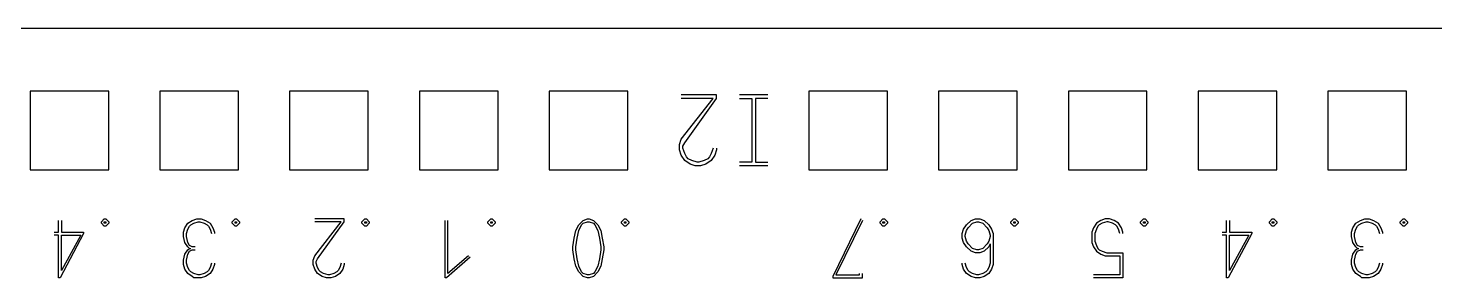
# Model space of a CAD drawing. Header units: millimetres. Extents: x 1181 to 1755, y 284 to 690.
# Drawn here: x 1386.89 to 1422.66, y 498.53 to 504.88 of the extents above; entities that cross this region are included whole.
import ezdxf

# ---------------------------------------------------------------- set-up
doc = ezdxf.new("R2010")
doc.units = ezdxf.units.MM
doc.layers.add('0007LEVEL_0', color=7, linetype='Continuous')

msp = doc.modelspace()

# ---------------------------------------------------------------- linework, layer by layer
at = {"color": 7, "linetype": 'Continuous'}
for p, q in [((1313.039, 504.876), (1466.239, 504.876)), ((1386.939, 503.276), (1386.939, 501.276)), ((1388.939, 503.276), (1386.939, 503.276)), ((1388.939, 501.276), (1388.939, 503.276)), ((1390.239, 503.276), (1390.239, 501.276)), ((1392.239, 503.276), (1390.239, 503.276)), ((1392.239, 501.276), (1392.239, 503.276)), ((1393.539, 503.276), (1393.539, 501.276)), ((1395.539, 503.276), (1393.539, 503.276)), ((1395.539, 501.276), (1395.539, 503.276)), ((1396.839, 503.276), (1396.839, 501.276)), ((1398.839, 503.276), (1396.839, 503.276)), ((1398.839, 501.276), (1398.839, 503.276)), ((1400.139, 503.276), (1400.139, 501.276)), ((1402.139, 503.276), (1400.139, 503.276)), ((1402.139, 501.276), (1402.139, 503.276)), ((1406.739, 503.276), (1406.739, 501.276)), ((1408.739, 503.276), (1406.739, 503.276)), ((1408.739, 501.276), (1408.739, 503.276)), ((1410.039, 503.276), (1410.039, 501.276)), ((1412.039, 503.276), (1410.039, 503.276)), ((1412.039, 501.276), (1412.039, 503.276)), ((1413.339, 503.276), (1413.339, 501.276)), ((1415.339, 503.276), (1413.339, 503.276)), ((1415.339, 501.276), (1415.339, 503.276)), ((1416.639, 503.276), (1416.639, 501.276)), ((1418.639, 503.276), (1416.639, 503.276)), ((1418.639, 501.276), (1418.639, 503.276)), ((1419.939, 503.276), (1419.939, 501.276)), ((1421.939, 503.276), (1419.939, 503.276)), ((1421.939, 501.276), (1421.939, 503.276)), ((1386.939, 501.276), (1388.939, 501.276)), ((1390.239, 501.276), (1392.239, 501.276)), ((1393.539, 501.276), (1395.539, 501.276)), ((1396.839, 501.276), (1398.839, 501.276)), ((1400.139, 501.276), (1402.139, 501.276)), ((1406.739, 501.276), (1408.739, 501.276)), ((1410.039, 501.276), (1412.039, 501.276)), ((1413.339, 501.276), (1415.339, 501.276)), ((1416.639, 501.276), (1418.639, 501.276)), ((1419.939, 501.276), (1421.939, 501.276))]:
    msp.add_line(p, q, dxfattribs=at)
at = {"layer": '0007LEVEL_0', "color": 7, "linetype": 'Continuous'}
for p, q in [((1404.394, 503.176), (1403.494, 503.176)), ((1403.494, 502.051), (1404.304, 503.086)), ((1404.304, 503.086), (1403.494, 503.086)), ((1403.584, 501.961), (1404.394, 503.086)), ((1404.394, 503.086), (1404.394, 503.176)), ((1405.699, 503.176), (1404.979, 503.176)), ((1404.979, 503.086), (1405.294, 503.086)), ((1405.294, 503.086), (1405.294, 501.466)), ((1405.384, 503.086), (1405.384, 501.466)), ((1405.699, 503.086), (1405.384, 503.086)), ((1403.449, 501.916), (1403.494, 502.051)), ((1403.449, 501.781), (1403.449, 501.916)), ((1403.539, 501.871), (1403.584, 501.961)), ((1403.539, 501.826), (1403.539, 501.871)), ((1403.494, 501.646), (1403.449, 501.781)), ((1403.584, 501.511), (1403.494, 501.646)), ((1403.584, 501.691), (1403.539, 501.826)), ((1403.629, 501.601), (1403.584, 501.691)), ((1403.719, 501.421), (1403.584, 501.511)), ((1403.674, 501.556), (1403.629, 501.601)), ((1403.764, 501.511), (1403.674, 501.556)), ((1403.899, 501.466), (1403.764, 501.511)), ((1404.079, 501.511), (1403.944, 501.466)), ((1404.169, 501.556), (1404.079, 501.511)), ((1404.259, 501.511), (1404.124, 501.421)), ((1404.214, 501.601), (1404.169, 501.556)), ((1404.259, 501.691), (1404.214, 501.601)), ((1404.304, 501.826), (1404.259, 501.691)), ((1404.349, 501.646), (1404.259, 501.511)), ((1404.394, 501.781), (1404.349, 501.646)), ((1404.394, 501.826), (1404.394, 501.781)), ((1403.854, 501.376), (1403.719, 501.421)), ((1403.989, 501.376), (1403.854, 501.376)), ((1403.944, 501.466), (1403.899, 501.466)), ((1404.124, 501.421), (1403.989, 501.376)), ((1405.294, 501.466), (1404.979, 501.466)), ((1405.699, 501.376), (1404.979, 501.376)), ((1405.384, 501.466), (1405.699, 501.466)), ((1387.664, 499.688), (1387.664, 499.988)), ((1387.739, 499.988), (1387.739, 499.688)), ((1388.751, 499.951), (1388.826, 500.026)), ((1388.751, 499.913), (1388.751, 499.951)), ((1388.826, 499.838), (1388.751, 499.913)), ((1388.826, 500.026), (1388.864, 500.026)), ((1388.826, 499.913), (1388.826, 499.951)), ((1388.826, 499.951), (1388.864, 499.951)), ((1388.864, 499.913), (1388.826, 499.913)), ((1388.864, 499.838), (1388.826, 499.838)), ((1388.864, 500.026), (1388.939, 499.951)), ((1388.864, 499.951), (1388.864, 499.913)), ((1388.939, 499.913), (1388.864, 499.838)), ((1388.939, 499.951), (1388.939, 499.913)), ((1390.839, 499.688), (1390.876, 499.801)), ((1390.876, 499.801), (1390.951, 499.913)), ((1390.914, 499.651), (1390.951, 499.763)), ((1390.951, 499.913), (1391.064, 499.988)), ((1390.951, 499.763), (1390.989, 499.838)), ((1390.989, 499.838), (1391.026, 499.876)), ((1391.026, 499.876), (1391.101, 499.913)), ((1391.064, 499.988), (1391.176, 500.026)), ((1391.101, 499.913), (1391.214, 499.951)), ((1391.176, 500.026), (1391.289, 500.026)), ((1391.214, 499.951), (1391.251, 499.951)), ((1391.251, 499.951), (1391.364, 499.913)), ((1391.289, 500.026), (1391.401, 499.988)), ((1391.364, 499.913), (1391.439, 499.876)), ((1391.401, 499.988), (1391.514, 499.913)), ((1391.439, 499.876), (1391.476, 499.838)), ((1391.476, 499.838), (1391.514, 499.763)), ((1391.514, 499.913), (1391.589, 499.801)), ((1391.514, 499.763), (1391.551, 499.651)), ((1391.589, 499.801), (1391.626, 499.688)), ((1392.076, 499.951), (1392.151, 500.026)), ((1392.076, 499.913), (1392.076, 499.951)), ((1392.151, 499.838), (1392.076, 499.913)), ((1392.151, 500.026), (1392.189, 500.026)), ((1392.151, 499.913), (1392.151, 499.951)), ((1392.151, 499.951), (1392.189, 499.951)), ((1392.189, 499.913), (1392.151, 499.913)), ((1392.189, 499.838), (1392.151, 499.838)), ((1392.189, 500.026), (1392.264, 499.951)), ((1392.189, 499.951), (1392.189, 499.913)), ((1392.264, 499.913), (1392.189, 499.838)), ((1392.264, 499.951), (1392.264, 499.913)), ((1394.926, 500.026), (1394.176, 500.026)), ((1394.176, 499.088), (1394.851, 499.951)), ((1394.851, 499.951), (1394.176, 499.951)), ((1394.251, 499.013), (1394.926, 499.951)), ((1394.926, 499.951), (1394.926, 500.026)), ((1395.376, 499.951), (1395.451, 500.026)), ((1395.376, 499.913), (1395.376, 499.951)), ((1395.451, 499.838), (1395.376, 499.913)), ((1395.451, 500.026), (1395.489, 500.026)), ((1395.451, 499.913), (1395.451, 499.951)), ((1395.451, 499.951), (1395.489, 499.951)), ((1395.489, 499.913), (1395.451, 499.913)), ((1395.489, 499.838), (1395.451, 499.838)), ((1395.489, 500.026), (1395.564, 499.951)), ((1395.489, 499.951), (1395.489, 499.913)), ((1395.564, 499.913), (1395.489, 499.838)), ((1395.564, 499.951), (1395.564, 499.913)), ((1397.489, 498.526), (1397.489, 499.988)), ((1397.564, 498.638), (1397.564, 499.988)), ((1398.576, 499.951), (1398.651, 500.026)), ((1398.576, 499.913), (1398.576, 499.951)), ((1398.651, 499.838), (1398.576, 499.913)), ((1398.651, 500.026), (1398.689, 500.026)), ((1398.651, 499.913), (1398.651, 499.951)), ((1398.651, 499.951), (1398.689, 499.951)), ((1398.689, 499.913), (1398.651, 499.913)), ((1398.689, 499.838), (1398.651, 499.838)), ((1398.689, 500.026), (1398.764, 499.951)), ((1398.689, 499.951), (1398.689, 499.913)), ((1398.764, 499.913), (1398.689, 499.838)), ((1398.764, 499.951), (1398.764, 499.913)), ((1400.776, 499.538), (1400.814, 499.726)), ((1400.814, 499.726), (1400.889, 499.876)), ((1400.851, 499.538), (1400.889, 499.726)), ((1400.889, 499.876), (1401.001, 499.988)), ((1400.889, 499.726), (1400.964, 499.876)), ((1400.964, 499.876), (1401.001, 499.913)), ((1401.001, 499.988), (1401.114, 500.026)), ((1401.001, 499.913), (1401.114, 499.951)), ((1401.114, 500.026), (1401.151, 500.026)), ((1401.114, 499.951), (1401.151, 499.951)), ((1401.151, 500.026), (1401.264, 499.988)), ((1401.151, 499.951), (1401.264, 499.913)), ((1401.264, 499.988), (1401.376, 499.876)), ((1401.264, 499.913), (1401.301, 499.876)), ((1401.301, 499.876), (1401.376, 499.726)), ((1401.376, 499.876), (1401.451, 499.726)), ((1401.376, 499.726), (1401.414, 499.538)), ((1401.451, 499.726), (1401.489, 499.538)), ((1401.976, 499.951), (1402.051, 500.026)), ((1401.976, 499.913), (1401.976, 499.951)), ((1402.051, 499.838), (1401.976, 499.913)), ((1402.051, 500.026), (1402.089, 500.026)), ((1402.051, 499.913), (1402.051, 499.951)), ((1402.051, 499.951), (1402.089, 499.951)), ((1402.089, 499.913), (1402.051, 499.913)), ((1402.089, 499.838), (1402.051, 499.838)), ((1402.089, 500.026), (1402.164, 499.951)), ((1402.089, 499.951), (1402.089, 499.913)), ((1402.164, 499.913), (1402.089, 499.838)), ((1402.164, 499.951), (1402.164, 499.913)), ((1408.064, 500.026), (1407.351, 498.563)), ((1408.101, 499.988), (1407.426, 498.601)), ((1408.551, 499.951), (1408.626, 500.026)), ((1408.551, 499.913), (1408.551, 499.951)), ((1408.626, 499.838), (1408.551, 499.913)), ((1408.626, 500.026), (1408.664, 500.026)), ((1408.626, 499.913), (1408.626, 499.951)), ((1408.626, 499.951), (1408.664, 499.951)), ((1408.664, 499.913), (1408.626, 499.913)), ((1408.664, 499.838), (1408.626, 499.838)), ((1408.664, 500.026), (1408.739, 499.951)), ((1408.664, 499.951), (1408.664, 499.913)), ((1408.739, 499.913), (1408.664, 499.838)), ((1408.739, 499.951), (1408.739, 499.913)), ((1410.639, 499.651), (1410.676, 499.763)), ((1410.676, 499.763), (1410.751, 499.876)), ((1410.714, 499.613), (1410.751, 499.726)), ((1410.751, 499.876), (1410.864, 499.988)), ((1410.751, 499.726), (1410.789, 499.801)), ((1410.789, 499.801), (1410.901, 499.913)), ((1410.864, 499.988), (1410.976, 500.026)), ((1410.901, 499.913), (1411.014, 499.951)), ((1410.976, 500.026), (1411.089, 500.026)), ((1411.014, 499.951), (1411.051, 499.951)), ((1411.051, 499.951), (1411.164, 499.913)), ((1411.089, 500.026), (1411.201, 499.988)), ((1411.164, 499.913), (1411.276, 499.801)), ((1411.201, 499.988), (1411.314, 499.876)), ((1411.276, 499.801), (1411.314, 499.726)), ((1411.314, 499.876), (1411.389, 499.763)), ((1411.314, 499.726), (1411.351, 499.613)), ((1411.389, 499.763), (1411.426, 499.651)), ((1411.876, 499.951), (1411.951, 500.026)), ((1411.876, 499.913), (1411.876, 499.951)), ((1411.951, 499.838), (1411.876, 499.913)), ((1411.951, 500.026), (1411.989, 500.026)), ((1411.951, 499.913), (1411.951, 499.951)), ((1411.951, 499.951), (1411.989, 499.951)), ((1411.989, 499.913), (1411.951, 499.913)), ((1411.989, 499.838), (1411.951, 499.838)), ((1411.989, 500.026), (1412.064, 499.951)), ((1411.989, 499.951), (1411.989, 499.913)), ((1412.064, 499.913), (1411.989, 499.838)), ((1412.064, 499.951), (1412.064, 499.913)), ((1413.976, 499.801), (1413.939, 499.688)), ((1414.051, 499.913), (1413.976, 499.801)), ((1414.051, 499.763), (1414.014, 499.651)), ((1414.164, 499.988), (1414.051, 499.913)), ((1414.089, 499.838), (1414.051, 499.763)), ((1414.126, 499.876), (1414.089, 499.838)), ((1414.201, 499.913), (1414.126, 499.876)), ((1414.276, 500.026), (1414.164, 499.988)), ((1414.314, 499.951), (1414.201, 499.913)), ((1414.389, 500.026), (1414.276, 500.026)), ((1414.351, 499.951), (1414.314, 499.951)), ((1414.464, 499.913), (1414.351, 499.951)), ((1414.501, 499.988), (1414.389, 500.026)), ((1414.539, 499.876), (1414.464, 499.913)), ((1414.614, 499.913), (1414.501, 499.988)), ((1414.576, 499.838), (1414.539, 499.876)), ((1414.614, 499.763), (1414.576, 499.838)), ((1414.689, 499.801), (1414.614, 499.913)), ((1414.651, 499.651), (1414.614, 499.763)), ((1414.726, 499.688), (1414.689, 499.801)), ((1415.176, 499.951), (1415.251, 500.026)), ((1415.176, 499.913), (1415.176, 499.951)), ((1415.251, 499.838), (1415.176, 499.913)), ((1415.251, 500.026), (1415.289, 500.026)), ((1415.251, 499.913), (1415.251, 499.951)), ((1415.251, 499.951), (1415.289, 499.951)), ((1415.289, 499.913), (1415.251, 499.913)), ((1415.289, 499.838), (1415.251, 499.838)), ((1415.289, 500.026), (1415.364, 499.951)), ((1415.289, 499.951), (1415.289, 499.913)), ((1415.364, 499.913), (1415.289, 499.838)), ((1415.364, 499.951), (1415.364, 499.913)), ((1417.364, 499.688), (1417.364, 499.988)), ((1417.439, 499.988), (1417.439, 499.688)), ((1418.451, 499.951), (1418.526, 500.026)), ((1418.451, 499.913), (1418.451, 499.951)), ((1418.526, 499.838), (1418.451, 499.913)), ((1418.526, 500.026), (1418.564, 500.026)), ((1418.526, 499.913), (1418.526, 499.951)), ((1418.526, 499.951), (1418.564, 499.951)), ((1418.564, 499.913), (1418.526, 499.913)), ((1418.564, 499.838), (1418.526, 499.838)), ((1418.564, 500.026), (1418.639, 499.951)), ((1418.564, 499.951), (1418.564, 499.913)), ((1418.639, 499.913), (1418.564, 499.838)), ((1418.639, 499.951), (1418.639, 499.913)), ((1420.539, 499.688), (1420.576, 499.801)), ((1420.576, 499.801), (1420.651, 499.913)), ((1420.614, 499.651), (1420.651, 499.763)), ((1420.651, 499.913), (1420.764, 499.988)), ((1420.651, 499.763), (1420.689, 499.838)), ((1420.689, 499.838), (1420.726, 499.876)), ((1420.726, 499.876), (1420.801, 499.913)), ((1420.764, 499.988), (1420.876, 500.026)), ((1420.801, 499.913), (1420.914, 499.951)), ((1420.876, 500.026), (1420.989, 500.026)), ((1420.914, 499.951), (1420.951, 499.951)), ((1420.951, 499.951), (1421.064, 499.913)), ((1420.989, 500.026), (1421.101, 499.988)), ((1421.064, 499.913), (1421.139, 499.876)), ((1421.101, 499.988), (1421.214, 499.913)), ((1421.139, 499.876), (1421.176, 499.838)), ((1421.176, 499.838), (1421.214, 499.763)), ((1421.214, 499.913), (1421.289, 499.801)), ((1421.214, 499.763), (1421.251, 499.651)), ((1421.289, 499.801), (1421.326, 499.688)), ((1421.776, 499.951), (1421.851, 500.026)), ((1421.776, 499.913), (1421.776, 499.951)), ((1421.851, 499.838), (1421.776, 499.913)), ((1421.851, 500.026), (1421.889, 500.026)), ((1421.851, 499.913), (1421.851, 499.951)), ((1421.851, 499.951), (1421.889, 499.951)), ((1421.889, 499.913), (1421.851, 499.913)), ((1421.889, 499.838), (1421.851, 499.838)), ((1421.889, 500.026), (1421.964, 499.951)), ((1421.889, 499.951), (1421.889, 499.913)), ((1421.964, 499.913), (1421.889, 499.838)), ((1421.964, 499.951), (1421.964, 499.913)), ((1387.551, 499.688), (1387.664, 499.688)), ((1387.664, 499.613), (1387.551, 499.613)), ((1387.664, 498.526), (1387.664, 499.613)), ((1388.301, 499.651), (1387.701, 498.526)), ((1387.739, 499.688), (1388.301, 499.688)), ((1388.226, 499.613), (1387.739, 498.713)), ((1387.739, 498.713), (1387.739, 499.613)), ((1387.739, 499.613), (1388.226, 499.613)), ((1388.301, 499.688), (1388.301, 499.651)), ((1390.839, 499.576), (1390.839, 499.688)), ((1390.876, 499.426), (1390.839, 499.576)), ((1390.951, 499.313), (1390.876, 499.426)), ((1390.914, 499.576), (1390.914, 499.651)), ((1390.951, 499.426), (1390.914, 499.576)), ((1390.989, 499.351), (1390.951, 499.426)), ((1391.064, 499.313), (1390.989, 499.351)), ((1391.626, 499.688), (1391.626, 499.651)), ((1400.739, 499.313), (1400.776, 499.538)), ((1400.814, 499.313), (1400.851, 499.538)), ((1401.414, 499.538), (1401.451, 499.313)), ((1401.489, 499.538), (1401.526, 499.313)), ((1410.639, 499.538), (1410.639, 499.651)), ((1410.676, 499.426), (1410.639, 499.538)), ((1410.751, 499.313), (1410.676, 499.426)), ((1410.714, 499.576), (1410.714, 499.613)), ((1410.751, 499.463), (1410.714, 499.576)), ((1410.789, 499.388), (1410.751, 499.463)), ((1410.901, 499.276), (1410.789, 499.388)), ((1411.276, 499.388), (1411.164, 499.276)), ((1411.314, 499.463), (1411.276, 499.388)), ((1411.351, 499.576), (1411.314, 499.463)), ((1411.351, 499.388), (1411.314, 499.313)), ((1411.351, 499.613), (1411.351, 499.576)), ((1411.351, 499.388), (1411.351, 498.901)), ((1411.426, 499.651), (1411.426, 498.863)), ((1413.939, 499.688), (1413.939, 499.426)), ((1413.939, 499.426), (1413.976, 499.313)), ((1414.014, 499.651), (1414.014, 499.463)), ((1414.014, 499.463), (1414.051, 499.351)), ((1414.051, 499.351), (1414.089, 499.276)), ((1414.726, 499.651), (1414.726, 499.688)), ((1417.251, 499.688), (1417.364, 499.688)), ((1417.364, 499.613), (1417.251, 499.613)), ((1417.364, 498.526), (1417.364, 499.613)), ((1418.001, 499.651), (1417.401, 498.526)), ((1417.439, 499.688), (1418.001, 499.688)), ((1417.926, 499.613), (1417.439, 498.713)), ((1417.439, 498.713), (1417.439, 499.613)), ((1417.439, 499.613), (1417.926, 499.613)), ((1418.001, 499.688), (1418.001, 499.651)), ((1420.539, 499.576), (1420.539, 499.688)), ((1420.576, 499.426), (1420.539, 499.576)), ((1420.651, 499.313), (1420.576, 499.426)), ((1420.614, 499.576), (1420.614, 499.651)), ((1420.651, 499.426), (1420.614, 499.576)), ((1420.689, 499.351), (1420.651, 499.426)), ((1420.764, 499.313), (1420.689, 499.351)), ((1421.326, 499.688), (1421.326, 499.651)), ((1390.839, 498.976), (1390.876, 499.126)), ((1390.876, 499.126), (1390.951, 499.238)), ((1390.914, 498.976), (1390.951, 499.126)), ((1390.989, 499.276), (1390.951, 499.313)), ((1390.951, 499.238), (1390.989, 499.276)), ((1390.951, 499.126), (1390.989, 499.201)), ((1390.989, 499.276), (1391.026, 499.276)), ((1390.989, 499.201), (1391.064, 499.238)), ((1391.139, 499.313), (1391.064, 499.313)), ((1391.064, 499.238), (1391.139, 499.238)), ((1394.139, 498.976), (1394.176, 499.088)), ((1394.214, 498.938), (1394.251, 499.013)), ((1398.126, 499.051), (1397.526, 498.526)), ((1398.089, 499.088), (1397.564, 498.638)), ((1400.739, 499.238), (1400.739, 499.313)), ((1400.776, 499.013), (1400.739, 499.238)), ((1400.814, 498.826), (1400.776, 499.013)), ((1400.814, 499.238), (1400.814, 499.313)), ((1400.851, 499.013), (1400.814, 499.238)), ((1400.889, 498.826), (1400.851, 499.013)), ((1401.414, 499.013), (1401.376, 498.826)), ((1401.451, 499.238), (1401.414, 499.013)), ((1401.451, 499.313), (1401.451, 499.238)), ((1401.489, 499.013), (1401.451, 498.826)), ((1401.526, 499.238), (1401.489, 499.013)), ((1401.526, 499.313), (1401.526, 499.238)), ((1410.864, 499.201), (1410.751, 499.313)), ((1410.976, 499.163), (1410.864, 499.201)), ((1411.014, 499.238), (1410.901, 499.276)), ((1411.089, 499.163), (1410.976, 499.163)), ((1411.051, 499.238), (1411.014, 499.238)), ((1411.164, 499.276), (1411.051, 499.238)), ((1411.201, 499.201), (1411.089, 499.163)), ((1411.314, 499.313), (1411.201, 499.201)), ((1413.976, 499.313), (1414.051, 499.201)), ((1414.051, 499.201), (1414.164, 499.126)), ((1414.089, 499.276), (1414.126, 499.238)), ((1414.126, 499.238), (1414.201, 499.201)), ((1414.164, 499.126), (1414.276, 499.088)), ((1414.201, 499.201), (1414.314, 499.163)), ((1414.276, 499.088), (1414.651, 499.088)), ((1414.314, 499.163), (1414.726, 499.163)), ((1414.651, 499.088), (1414.651, 498.601)), ((1414.726, 499.163), (1414.726, 498.526)), ((1420.539, 498.976), (1420.576, 499.126)), ((1420.576, 499.126), (1420.651, 499.238)), ((1420.614, 498.976), (1420.651, 499.126)), ((1420.689, 499.276), (1420.651, 499.313)), ((1420.651, 499.238), (1420.689, 499.276)), ((1420.651, 499.126), (1420.689, 499.201)), ((1420.689, 499.276), (1420.726, 499.276)), ((1420.689, 499.201), (1420.764, 499.238)), ((1420.839, 499.313), (1420.764, 499.313)), ((1420.764, 499.238), (1420.839, 499.238)), ((1390.839, 498.863), (1390.839, 498.976)), ((1390.876, 498.751), (1390.839, 498.863)), ((1390.951, 498.638), (1390.876, 498.751)), ((1390.914, 498.901), (1390.914, 498.976)), ((1390.951, 498.788), (1390.914, 498.901)), ((1390.989, 498.713), (1390.951, 498.788)), ((1391.064, 498.563), (1390.951, 498.638)), ((1391.026, 498.676), (1390.989, 498.713)), ((1391.101, 498.638), (1391.026, 498.676)), ((1391.214, 498.601), (1391.101, 498.638)), ((1391.364, 498.638), (1391.251, 498.601)), ((1391.439, 498.676), (1391.364, 498.638)), ((1391.514, 498.638), (1391.401, 498.563)), ((1391.476, 498.713), (1391.439, 498.676)), ((1391.514, 498.788), (1391.476, 498.713)), ((1391.551, 498.901), (1391.514, 498.788)), ((1391.589, 498.751), (1391.514, 498.638)), ((1391.626, 498.863), (1391.589, 498.751)), ((1391.626, 498.901), (1391.626, 498.863)), ((1394.139, 498.863), (1394.139, 498.976)), ((1394.176, 498.751), (1394.139, 498.863)), ((1394.251, 498.638), (1394.176, 498.751)), ((1394.214, 498.901), (1394.214, 498.938)), ((1394.251, 498.788), (1394.214, 498.901)), ((1394.289, 498.713), (1394.251, 498.788)), ((1394.364, 498.563), (1394.251, 498.638)), ((1394.326, 498.676), (1394.289, 498.713)), ((1394.401, 498.638), (1394.326, 498.676)), ((1394.514, 498.601), (1394.401, 498.638)), ((1394.664, 498.638), (1394.551, 498.601)), ((1394.739, 498.676), (1394.664, 498.638)), ((1394.814, 498.638), (1394.701, 498.563)), ((1394.776, 498.713), (1394.739, 498.676)), ((1394.814, 498.788), (1394.776, 498.713)), ((1394.851, 498.901), (1394.814, 498.788)), ((1394.889, 498.751), (1394.814, 498.638)), ((1394.926, 498.863), (1394.889, 498.751)), ((1394.926, 498.901), (1394.926, 498.863)), ((1400.889, 498.676), (1400.814, 498.826)), ((1400.964, 498.676), (1400.889, 498.826)), ((1401.001, 498.563), (1400.889, 498.676)), ((1401.001, 498.638), (1400.964, 498.676)), ((1401.114, 498.601), (1401.001, 498.638)), ((1401.264, 498.638), (1401.151, 498.601)), ((1401.376, 498.676), (1401.264, 498.563)), ((1401.301, 498.676), (1401.264, 498.638)), ((1401.376, 498.826), (1401.301, 498.676)), ((1401.451, 498.826), (1401.376, 498.676)), ((1408.026, 498.601), (1408.026, 498.638)), ((1408.101, 498.526), (1408.101, 498.638)), ((1410.639, 498.863), (1410.639, 498.901)), ((1410.676, 498.751), (1410.639, 498.863)), ((1410.751, 498.638), (1410.676, 498.751)), ((1410.751, 498.788), (1410.714, 498.901)), ((1410.789, 498.713), (1410.751, 498.788)), ((1410.864, 498.563), (1410.751, 498.638)), ((1410.826, 498.676), (1410.789, 498.713)), ((1410.901, 498.638), (1410.826, 498.676)), ((1411.014, 498.601), (1410.901, 498.638)), ((1411.164, 498.638), (1411.051, 498.601)), ((1411.239, 498.676), (1411.164, 498.638)), ((1411.314, 498.638), (1411.201, 498.563)), ((1411.276, 498.713), (1411.239, 498.676)), ((1411.314, 498.788), (1411.276, 498.713)), ((1411.351, 498.901), (1411.314, 498.788)), ((1411.389, 498.751), (1411.314, 498.638)), ((1411.426, 498.863), (1411.389, 498.751)), ((1420.539, 498.863), (1420.539, 498.976)), ((1420.576, 498.751), (1420.539, 498.863)), ((1420.651, 498.638), (1420.576, 498.751)), ((1420.614, 498.901), (1420.614, 498.976)), ((1420.651, 498.788), (1420.614, 498.901)), ((1420.689, 498.713), (1420.651, 498.788)), ((1420.764, 498.563), (1420.651, 498.638)), ((1420.726, 498.676), (1420.689, 498.713)), ((1420.801, 498.638), (1420.726, 498.676)), ((1420.914, 498.601), (1420.801, 498.638)), ((1421.064, 498.638), (1420.951, 498.601)), ((1421.139, 498.676), (1421.064, 498.638)), ((1421.214, 498.638), (1421.101, 498.563)), ((1421.176, 498.713), (1421.139, 498.676)), ((1421.214, 498.788), (1421.176, 498.713)), ((1421.251, 498.901), (1421.214, 498.788)), ((1421.289, 498.751), (1421.214, 498.638)), ((1421.326, 498.863), (1421.289, 498.751)), ((1421.326, 498.901), (1421.326, 498.863)), ((1387.701, 498.526), (1387.664, 498.526)), ((1391.101, 498.526), (1391.064, 498.563)), ((1391.289, 498.526), (1391.101, 498.526)), ((1391.251, 498.601), (1391.214, 498.601)), ((1391.401, 498.563), (1391.289, 498.526)), ((1394.476, 498.526), (1394.364, 498.563)), ((1394.589, 498.526), (1394.476, 498.526)), ((1394.551, 498.601), (1394.514, 498.601)), ((1394.701, 498.563), (1394.589, 498.526)), ((1397.526, 498.526), (1397.489, 498.526)), ((1401.114, 498.526), (1401.001, 498.563)), ((1401.151, 498.601), (1401.114, 498.601)), ((1401.151, 498.526), (1401.114, 498.526)), ((1401.264, 498.563), (1401.151, 498.526)), ((1407.351, 498.563), (1407.351, 498.526)), ((1407.351, 498.526), (1408.101, 498.526)), ((1407.426, 498.601), (1408.026, 498.601)), ((1410.976, 498.526), (1410.864, 498.563)), ((1411.089, 498.526), (1410.976, 498.526)), ((1411.051, 498.601), (1411.014, 498.601)), ((1411.201, 498.563), (1411.089, 498.526)), ((1414.651, 498.601), (1413.976, 498.601)), ((1414.726, 498.526), (1413.976, 498.526)), ((1417.401, 498.526), (1417.364, 498.526)), ((1420.801, 498.526), (1420.764, 498.563)), ((1420.989, 498.526), (1420.801, 498.526)), ((1420.951, 498.601), (1420.914, 498.601)), ((1421.101, 498.563), (1420.989, 498.526))]:
    msp.add_line(p, q, dxfattribs=at)

doc.saveas('drawing.dxf')
